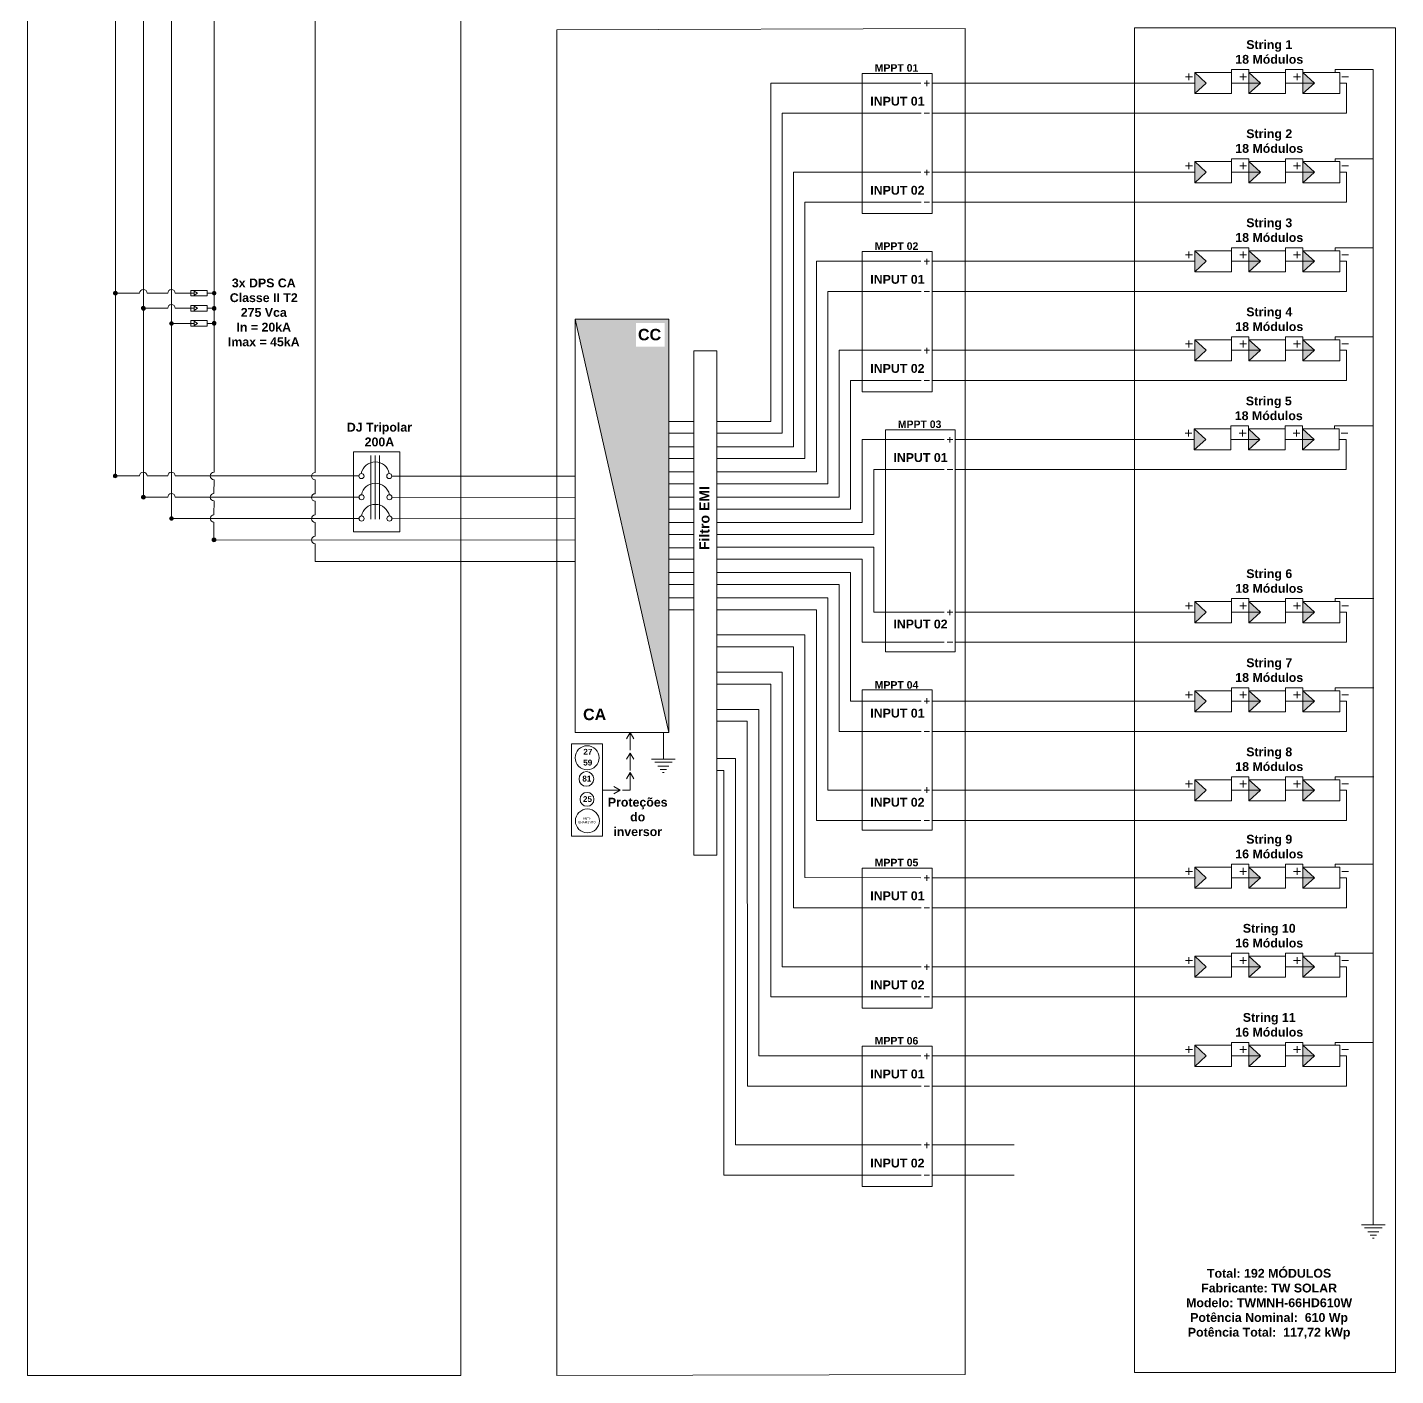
# Model space of a CAD drawing. Header units: millimetres. Extents: x 3949 to 6078, y -1974 to -943.
# Drawn here: x 5358.2 to 5431.3, y -1874.7 to -1802.7 of the extents above; entities that cross this region are included whole.
import ezdxf

# ---------------------------------------------------------------- set-up
doc = ezdxf.new("R2010")
doc.units = ezdxf.units.MM
doc.linetypes.add('ACAD_ISO03W100', pattern=[30, 12, -18])
doc.layers.add('DESENHO', color=7, linetype='Continuous', lineweight=0)
doc.layers.add('Terxto ok', color=3, linetype='Continuous')
doc.styles.add('Annotative', font='arial.ttf')
doc.styles.add('PDF Arial', font='arial.ttf')
doc.styles.get("Standard").update_dxf_attribs({"font": 'arial.ttf'})

msp = doc.modelspace()

# ---------------------------------------------------------------- hatches: boundary and pattern name
at = {"layer": 'DESENHO', "lineweight": 0}
h = msp.add_hatch(color=256, dxfattribs=at)
h.dxf.hatch_style = 1
h.paths.add_polyline_path([(5420.579, -1805.079), (5420.579, -1806.205), (5421.189, -1805.642)])
h = msp.add_hatch(color=256, dxfattribs=at)
h.dxf.hatch_style = 1
h.paths.add_polyline_path([(5424.083, -1805.642), (5423.473, -1806.205), (5423.473, -1805.079)])
h.paths.add_polyline_path([(5426.352, -1805.079), (5426.977, -1805.642), (5426.352, -1806.205)])
h = msp.add_hatch(color=256, dxfattribs=at)
h.dxf.hatch_style = 1
h.paths.add_polyline_path([(5420.579, -1809.84), (5420.579, -1810.967), (5421.189, -1810.404)])
h = msp.add_hatch(color=256, dxfattribs=at)
h.dxf.hatch_style = 1
h.paths.add_polyline_path([(5424.083, -1810.404), (5423.473, -1810.967), (5423.473, -1809.84)])
h.paths.add_polyline_path([(5426.352, -1809.84), (5426.977, -1810.404), (5426.352, -1810.967)])
h = msp.add_hatch(color=256, dxfattribs=at)
h.dxf.hatch_style = 1
h.paths.add_polyline_path([(5420.579, -1814.602), (5420.579, -1815.728), (5421.189, -1815.165)])
h = msp.add_hatch(color=256, dxfattribs=at)
h.dxf.hatch_style = 1
h.paths.add_polyline_path([(5424.083, -1815.165), (5423.473, -1815.728), (5423.473, -1814.602)])
h.paths.add_polyline_path([(5426.352, -1814.602), (5426.977, -1815.165), (5426.352, -1815.728)])
h = msp.add_hatch(color=256, dxfattribs=at)
h.dxf.hatch_style = 1
h.paths.add_polyline_path([(5363.008, -1816.875, 1), (5362.809, -1816.875, 1)])
h = msp.add_hatch(color=256, dxfattribs=at)
h.dxf.hatch_style = 1
h.paths.add_polyline_path([(5368.086, -1816.875, 1), (5368.285, -1816.875, 1)])
h = msp.add_hatch(color=256, dxfattribs=at)
h.dxf.hatch_style = 1
h.paths.add_polyline_path([(5364.507, -1817.681, 1), (5364.308, -1817.681, 1)])
h = msp.add_hatch(color=256, dxfattribs=at)
h.dxf.hatch_style = 1
h.paths.add_polyline_path([(5368.086, -1817.681, 1), (5368.285, -1817.681, 1)])
h = msp.add_hatch(color=256, dxfattribs=at)
h.dxf.hatch_style = 1
h.paths.add_polyline_path([(5366.007, -1818.488, 1), (5365.808, -1818.488, 1)])
h = msp.add_hatch(color=256, dxfattribs=at)
h.dxf.hatch_style = 1
h.paths.add_polyline_path([(5368.086, -1818.487, 1), (5368.285, -1818.487, 1)])
h = msp.add_hatch(color=256, dxfattribs=at)
h.dxf.hatch_style = 1
h.paths.add_polyline_path([(5392.472, -1818.267), (5387.481, -1818.267), (5392.472, -1840.352)])
h.paths.add_polyline_path([(5390.724, -1819.725), (5392.265, -1819.725), (5392.265, -1818.464), (5390.724, -1818.464)], flags=16)
h = msp.add_hatch(color=256, dxfattribs=at)
h.dxf.hatch_style = 1
h.paths.add_polyline_path([(5420.579, -1819.364), (5420.579, -1820.49), (5421.189, -1819.927)])
h = msp.add_hatch(color=256, dxfattribs=at)
h.dxf.hatch_style = 1
h.paths.add_polyline_path([(5424.083, -1819.927), (5423.473, -1820.49), (5423.473, -1819.364)])
h.paths.add_polyline_path([(5426.352, -1819.364), (5426.977, -1819.927), (5426.352, -1820.49)])
h = msp.add_hatch(color=256, dxfattribs=at)
h.dxf.hatch_style = 1
h.paths.add_polyline_path([(5420.554, -1824.126), (5420.554, -1825.252), (5421.164, -1824.689)])
h = msp.add_hatch(color=256, dxfattribs=at)
h.dxf.hatch_style = 1
h.paths.add_polyline_path([(5424.058, -1824.689), (5423.448, -1825.252), (5423.448, -1824.126)])
h.paths.add_polyline_path([(5426.326, -1824.126), (5426.952, -1824.689), (5426.326, -1825.252)])
h = msp.add_hatch(color=256, dxfattribs=at)
h.dxf.hatch_style = 1
h.paths.add_polyline_path([(5363.004, -1826.641, 1), (5362.805, -1826.641, 1)])
h = msp.add_hatch(color=256, dxfattribs=at)
h.dxf.hatch_style = 1
h.paths.add_polyline_path([(5364.503, -1827.777, 1), (5364.304, -1827.777, 1)])
h = msp.add_hatch(color=256, dxfattribs=at)
h.dxf.hatch_style = 1
h.paths.add_polyline_path([(5366.007, -1828.913, 1), (5365.808, -1828.913, 1)])
h = msp.add_hatch(color=3, dxfattribs=at)
h.dxf.hatch_style = 1
h.paths.add_polyline_path([(5368.28, -1830.059, 1), (5368.082, -1830.059, 1)])
h = msp.add_hatch(color=256, dxfattribs=at)
h.dxf.hatch_style = 1
h.paths.add_polyline_path([(5420.579, -1833.356), (5420.579, -1834.483), (5421.189, -1833.919)])
h = msp.add_hatch(color=256, dxfattribs=at)
h.dxf.hatch_style = 1
h.paths.add_polyline_path([(5424.083, -1833.919), (5423.473, -1834.483), (5423.473, -1833.356)])
h.paths.add_polyline_path([(5426.352, -1833.356), (5426.977, -1833.919), (5426.352, -1834.483)])
h = msp.add_hatch(color=256, dxfattribs=at)
h.dxf.hatch_style = 1
h.paths.add_polyline_path([(5420.579, -1838.118), (5420.579, -1839.244), (5421.189, -1838.681)])
h = msp.add_hatch(color=256, dxfattribs=at)
h.dxf.hatch_style = 1
h.paths.add_polyline_path([(5424.083, -1838.681), (5423.473, -1839.244), (5423.473, -1838.118)])
h.paths.add_polyline_path([(5426.351, -1838.118), (5426.977, -1838.681), (5426.351, -1839.244)])
h = msp.add_hatch(color=256, dxfattribs=at)
h.dxf.hatch_style = 1
h.paths.add_polyline_path([(5420.579, -1842.88), (5420.579, -1844.006), (5421.189, -1843.443)])
h = msp.add_hatch(color=256, dxfattribs=at)
h.dxf.hatch_style = 1
h.paths.add_polyline_path([(5424.083, -1843.443), (5423.473, -1844.006), (5423.473, -1842.88)])
h.paths.add_polyline_path([(5426.351, -1842.88), (5426.977, -1843.443), (5426.351, -1844.006)])
h = msp.add_hatch(color=256, dxfattribs=at)
h.dxf.hatch_style = 1
h.paths.add_polyline_path([(5420.579, -1847.549), (5420.579, -1848.675), (5421.189, -1848.112)])
h = msp.add_hatch(color=256, dxfattribs=at)
h.dxf.hatch_style = 1
h.paths.add_polyline_path([(5424.083, -1848.112), (5423.473, -1848.675), (5423.473, -1847.549)])
h.paths.add_polyline_path([(5426.352, -1847.549), (5426.977, -1848.112), (5426.352, -1848.675)])
h = msp.add_hatch(color=256, dxfattribs=at)
h.dxf.hatch_style = 1
h.paths.add_polyline_path([(5420.579, -1852.311), (5420.579, -1853.437), (5421.189, -1852.874)])
h = msp.add_hatch(color=256, dxfattribs=at)
h.dxf.hatch_style = 1
h.paths.add_polyline_path([(5424.083, -1852.874), (5423.473, -1853.437), (5423.473, -1852.311)])
h.paths.add_polyline_path([(5426.352, -1852.311), (5426.977, -1852.874), (5426.352, -1853.437)])
h = msp.add_hatch(color=256, dxfattribs=at)
h.dxf.hatch_style = 1
h.paths.add_polyline_path([(5420.579, -1857.072), (5420.579, -1858.199), (5421.189, -1857.635)])
h = msp.add_hatch(color=256, dxfattribs=at)
h.dxf.hatch_style = 1
h.paths.add_polyline_path([(5424.083, -1857.635), (5423.473, -1858.199), (5423.473, -1857.072)])
h.paths.add_polyline_path([(5426.352, -1857.072), (5426.977, -1857.635), (5426.352, -1858.199)])

# ---------------------------------------------------------------- linework, layer by layer
at = {"color": 5, "lineweight": 0}
for p, q in [((5373.591, -1786.551), (5373.591, -1826.454)), ((5373.589, -1827.59), (5373.588, -1826.851)), ((5373.589, -1828.726), (5373.589, -1827.987)), ((5373.589, -1829.865), (5373.589, -1829.123)), ((5373.589, -1830.263), (5373.589, -1831.21)), ((5387.481, -1831.21), (5373.589, -1831.21))]:
    msp.add_line(p, q, dxfattribs=at)
for centre in [(5373.588, -1826.653), (5373.589, -1827.788), (5373.589, -1828.925), (5373.589, -1830.064)]:
    msp.add_arc(centre, 0.199, 90, 270, dxfattribs=at)
at = {"layer": 'DESENHO', "lineweight": 0}
for p, q in [((5362.915, -1826.542), (5362.915, -1786.551)), ((5364.414, -1827.678), (5364.414, -1786.551)), ((5365.908, -1828.814), (5365.908, -1786.551)), ((5422.535, -1805.642), (5424.083, -1805.642)), ((5425.429, -1805.642), (5426.977, -1805.642)), ((5428.323, -1805.642), (5428.684, -1805.642)), ((5428.684, -1805.642), (5428.323, -1805.642)), ((5428.684, -1805.642), (5428.684, -1807.255)), ((5398.534, -1807.254), (5398.533, -1824.363)), ((5410.931, -1807.253), (5406.543, -1807.253)), ((5410.931, -1807.255), (5428.684, -1807.255)), ((5422.535, -1810.404), (5424.083, -1810.404)), ((5425.429, -1810.404), (5426.977, -1810.404)), ((5428.323, -1810.404), (5428.684, -1810.404)), ((5428.684, -1810.404), (5428.323, -1810.404)), ((5428.684, -1810.404), (5428.684, -1812.016)), ((5399.754, -1812.016), (5399.754, -1825.715)), ((5410.931, -1812.015), (5406.543, -1812.015)), ((5410.931, -1812.016), (5428.684, -1812.016)), ((5422.535, -1815.165), (5424.083, -1815.165)), ((5425.429, -1815.165), (5426.977, -1815.165)), ((5428.323, -1815.165), (5428.684, -1815.165)), ((5428.684, -1815.165), (5428.323, -1815.165)), ((5428.684, -1815.165), (5428.684, -1816.778)), ((5362.908, -1816.875), (5364.209, -1816.875)), ((5363.008, -1816.875), (5362.908, -1816.875)), ((5364.607, -1816.875), (5365.709, -1816.875)), ((5366.106, -1816.875), (5366.951, -1816.875)), ((5367.821, -1816.875), (5368.285, -1816.875)), ((5400.974, -1816.778), (5400.974, -1827.067)), ((5410.931, -1816.777), (5406.543, -1816.777)), ((5410.931, -1816.778), (5428.684, -1816.778)), ((5364.408, -1817.681), (5365.709, -1817.681)), ((5364.507, -1817.681), (5364.408, -1817.681)), ((5366.106, -1817.681), (5366.951, -1817.681)), ((5367.821, -1817.681), (5368.285, -1817.681)), ((5366.007, -1818.488), (5365.908, -1818.488)), ((5367.821, -1818.487), (5368.285, -1818.487)), ((5422.535, -1819.927), (5424.083, -1819.927)), ((5425.429, -1819.927), (5426.977, -1819.927)), ((5428.323, -1819.927), (5428.684, -1819.927)), ((5428.684, -1819.927), (5428.323, -1819.927)), ((5428.684, -1819.927), (5428.684, -1821.54)), ((5402.194, -1821.54), (5402.194, -1828.419)), ((5410.931, -1821.539), (5406.543, -1821.539)), ((5410.931, -1821.54), (5428.684, -1821.54)), ((5393.813, -1824.363), (5392.472, -1824.363)), ((5398.533, -1824.363), (5395.041, -1824.363)), ((5422.509, -1824.689), (5424.058, -1824.689)), ((5425.403, -1824.689), (5426.952, -1824.689)), ((5428.297, -1824.689), (5428.658, -1824.689)), ((5428.658, -1824.689), (5428.297, -1824.689)), ((5428.658, -1824.689), (5428.658, -1826.302)), ((5376.569, -1828.954), (5376.569, -1825.547)), ((5376.798, -1828.954), (5376.798, -1825.547)), ((5377.026, -1828.954), (5377.026, -1825.547)), ((5393.813, -1825.715), (5392.472, -1825.715)), ((5399.753, -1825.715), (5395.041, -1825.715)), ((5363.004, -1826.641), (5362.904, -1826.641)), ((5364.603, -1826.641), (5365.709, -1826.641)), ((5366.106, -1826.641), (5375.923, -1826.642)), ((5377.683, -1826.648), (5387.481, -1826.658)), ((5403.427, -1826.301), (5403.427, -1829.771)), ((5410.931, -1826.3), (5407.775, -1826.3)), ((5410.905, -1826.302), (5428.658, -1826.302)), ((5393.813, -1827.067), (5392.472, -1827.067)), ((5400.974, -1827.067), (5395.041, -1827.067)), ((5364.503, -1827.777), (5364.404, -1827.777)), ((5364.408, -1827.777), (5365.709, -1827.777)), ((5366.106, -1827.777), (5375.929, -1827.781)), ((5377.689, -1827.784), (5387.481, -1827.793)), ((5366.007, -1828.913), (5365.908, -1828.913)), ((5365.908, -1828.913), (5375.929, -1828.918)), ((5377.689, -1828.92), (5387.481, -1828.93)), ((5393.813, -1828.418), (5392.472, -1828.418)), ((5402.194, -1828.419), (5395.041, -1828.419)), ((5393.813, -1829.77), (5392.472, -1829.77)), ((5403.427, -1829.771), (5395.041, -1829.77)), ((5393.813, -1831.086), (5392.472, -1831.086)), ((5402.817, -1831.086), (5395.041, -1831.086)), ((5402.817, -1835.532), (5402.817, -1831.086)), ((5393.813, -1832.438), (5392.472, -1832.438)), ((5401.584, -1832.438), (5395.041, -1832.438)), ((5401.584, -1840.293), (5401.584, -1832.438)), ((5393.813, -1833.789), (5392.472, -1833.789)), ((5400.364, -1833.789), (5395.041, -1833.789)), ((5400.364, -1845.055), (5400.364, -1833.789)), ((5422.535, -1833.919), (5424.083, -1833.919)), ((5425.429, -1833.919), (5426.977, -1833.919)), ((5428.323, -1833.919), (5428.684, -1833.919)), ((5428.684, -1833.919), (5428.323, -1833.919)), ((5428.684, -1833.919), (5428.684, -1835.532)), ((5399.143, -1835.778), (5395.041, -1835.778)), ((5399.144, -1849.725), (5399.143, -1835.778)), ((5410.931, -1835.531), (5407.775, -1835.531)), ((5410.931, -1835.532), (5428.684, -1835.532)), ((5397.923, -1837.766), (5395.041, -1837.766)), ((5397.924, -1854.486), (5397.923, -1837.766)), ((5422.534, -1838.681), (5424.083, -1838.681)), ((5425.428, -1838.681), (5426.977, -1838.681)), ((5428.322, -1838.681), (5428.683, -1838.681)), ((5428.683, -1838.681), (5428.322, -1838.681)), ((5428.683, -1838.681), (5428.683, -1840.294)), ((5396.674, -1839.755), (5395.041, -1839.755)), ((5396.675, -1859.248), (5396.674, -1839.755)), ((5390.42, -1840.352), (5390.226, -1840.688)), ((5390.42, -1841.291), (5390.42, -1840.352)), ((5390.42, -1840.352), (5390.614, -1840.688)), ((5392.19, -1841.776), (5392.19, -1840.352)), ((5408.305, -1840.293), (5406.543, -1840.293)), ((5408.305, -1840.294), (5428.683, -1840.294)), ((5390.42, -1841.451), (5390.226, -1841.787)), ((5390.42, -1842.391), (5390.42, -1841.451)), ((5390.42, -1841.451), (5390.614, -1841.787)), ((5390.42, -1842.493), (5390.226, -1842.829)), ((5390.42, -1843.432), (5390.42, -1842.493)), ((5390.42, -1842.493), (5390.614, -1842.829)), ((5392.148, -1842.498), (5392.233, -1842.498)), ((5395.424, -1842.38), (5395.041, -1842.38)), ((5395.425, -1864.01), (5395.424, -1842.38)), ((5388.944, -1843.432), (5388.944, -1843.432)), ((5388.944, -1843.432), (5389.884, -1843.432)), ((5389.884, -1843.432), (5389.548, -1843.238)), ((5389.884, -1843.432), (5389.548, -1843.626)), ((5390.42, -1843.432), (5390.01, -1843.432)), ((5422.534, -1843.443), (5424.083, -1843.443)), ((5425.428, -1843.443), (5426.977, -1843.443)), ((5428.322, -1843.443), (5428.683, -1843.443)), ((5428.683, -1843.443), (5428.322, -1843.443)), ((5428.683, -1843.443), (5428.683, -1845.056)), ((5408.305, -1845.055), (5406.543, -1845.055)), ((5408.305, -1845.056), (5428.683, -1845.056)), ((5422.535, -1848.112), (5424.083, -1848.112)), ((5425.429, -1848.112), (5426.977, -1848.112)), ((5428.323, -1848.112), (5428.684, -1848.112)), ((5428.684, -1848.112), (5428.323, -1848.112)), ((5428.684, -1848.112), (5428.684, -1849.725)), ((5410.931, -1849.724), (5406.543, -1849.724)), ((5410.931, -1849.725), (5428.684, -1849.725)), ((5422.535, -1852.874), (5424.083, -1852.874)), ((5425.429, -1852.874), (5426.977, -1852.874)), ((5428.323, -1852.874), (5428.684, -1852.874)), ((5428.684, -1852.874), (5428.323, -1852.874)), ((5428.684, -1852.874), (5428.684, -1854.487)), ((5410.931, -1854.485), (5406.543, -1854.485)), ((5410.931, -1854.487), (5428.684, -1854.487)), ((5422.535, -1857.635), (5424.083, -1857.635)), ((5425.429, -1857.635), (5426.977, -1857.635)), ((5428.323, -1857.635), (5428.684, -1857.635)), ((5428.684, -1857.635), (5428.323, -1857.635)), ((5428.684, -1857.635), (5428.684, -1859.248)), ((5410.931, -1859.247), (5406.543, -1859.247)), ((5410.931, -1859.248), (5428.684, -1859.248)), ((5410.931, -1864.009), (5406.543, -1864.009))]:
    msp.add_line(p, q, dxfattribs=at)
at = {"layer": 'DESENHO', "color": 3, "lineweight": 0}
for p, q in [((5368.182, -1826.441), (5368.193, -1786.551)), ((5428.076, -1804.922), (5428.076, -1804.922)), ((5428.076, -1804.922), (5430.118, -1804.922)), ((5430.118, -1804.922), (5430.118, -1866.664)), ((5428.076, -1809.684), (5428.076, -1809.684)), ((5428.076, -1809.684), (5430.118, -1809.684)), ((5428.076, -1814.446), (5428.076, -1814.446)), ((5428.076, -1814.446), (5430.118, -1814.446)), ((5428.076, -1819.207), (5428.076, -1819.207)), ((5428.076, -1819.207), (5430.118, -1819.207)), ((5428.051, -1823.969), (5428.051, -1823.969)), ((5428.051, -1823.969), (5430.118, -1823.969)), ((5368.182, -1826.841), (5368.181, -1827.578)), ((5368.182, -1827.978), (5368.181, -1828.715)), ((5368.181, -1829.114), (5368.18, -1829.96)), ((5387.481, -1830.066), (5368.181, -1830.059)), ((5428.076, -1833.2), (5428.076, -1833.2)), ((5428.076, -1833.2), (5430.144, -1833.2)), ((5428.076, -1837.962), (5428.076, -1837.962)), ((5428.076, -1837.962), (5430.143, -1837.962)), ((5428.076, -1842.723), (5428.076, -1842.723)), ((5428.076, -1842.723), (5430.143, -1842.723)), ((5428.076, -1847.392), (5428.076, -1847.392)), ((5428.076, -1847.392), (5430.118, -1847.392)), ((5428.076, -1852.154), (5428.076, -1852.154)), ((5428.076, -1852.154), (5430.118, -1852.154)), ((5428.076, -1856.916), (5428.076, -1856.916)), ((5428.076, -1856.916), (5430.118, -1856.916)), ((5430.076, -1867.386), (5430.16, -1867.386))]:
    msp.add_line(p, q, dxfattribs=at)
at = {"layer": 'DESENHO', "color": 1, "lineweight": 0}
for p, q in [((5397.924, -1805.641), (5397.923, -1823.727)), ((5410.931, -1805.642), (5406.543, -1805.641)), ((5410.931, -1805.642), (5420.579, -1805.642)), ((5399.144, -1810.403), (5399.143, -1825.078)), ((5410.931, -1810.403), (5406.543, -1810.403)), ((5410.931, -1810.404), (5420.579, -1810.404)), ((5400.364, -1815.165), (5400.364, -1826.43)), ((5410.931, -1815.165), (5406.543, -1815.165)), ((5410.931, -1815.165), (5420.579, -1815.165)), ((5401.584, -1819.926), (5401.584, -1827.782)), ((5410.931, -1819.927), (5406.543, -1819.927)), ((5410.931, -1819.927), (5420.579, -1819.927)), ((5393.813, -1823.727), (5392.472, -1823.727)), ((5397.923, -1823.727), (5395.041, -1823.727)), ((5393.813, -1825.078), (5392.472, -1825.078)), ((5399.143, -1825.078), (5395.041, -1825.078)), ((5402.817, -1824.688), (5402.817, -1829.134)), ((5410.931, -1824.688), (5407.775, -1824.688)), ((5410.905, -1824.689), (5420.554, -1824.689)), ((5393.813, -1826.43), (5392.472, -1826.43)), ((5400.364, -1826.43), (5395.041, -1826.43)), ((5393.813, -1827.782), (5392.472, -1827.782)), ((5401.584, -1827.782), (5395.041, -1827.782)), ((5393.813, -1829.134), (5392.472, -1829.134)), ((5402.817, -1829.134), (5395.041, -1829.134)), ((5393.813, -1830.485), (5392.472, -1830.485)), ((5403.427, -1830.449), (5395.041, -1830.449)), ((5403.427, -1833.918), (5403.427, -1830.449)), ((5393.813, -1831.801), (5392.472, -1831.801)), ((5402.194, -1831.801), (5395.041, -1831.801)), ((5402.194, -1838.68), (5402.194, -1831.801)), ((5393.813, -1833.153), (5392.472, -1833.153)), ((5400.974, -1833.153), (5395.041, -1833.153)), ((5400.974, -1843.442), (5400.974, -1833.153)), ((5410.931, -1833.919), (5407.775, -1833.919)), ((5410.931, -1833.919), (5420.579, -1833.919)), ((5399.753, -1835.141), (5395.041, -1835.141)), ((5399.754, -1848.111), (5399.753, -1835.141)), ((5398.533, -1837.13), (5395.041, -1837.13)), ((5398.534, -1852.873), (5398.533, -1837.13)), ((5397.284, -1839.118), (5395.041, -1839.118)), ((5397.285, -1857.635), (5397.284, -1839.118)), ((5408.305, -1838.681), (5406.543, -1838.681)), ((5408.305, -1838.681), (5420.579, -1838.681)), ((5396.034, -1841.743), (5395.041, -1841.743)), ((5396.036, -1862.396), (5396.034, -1841.743)), ((5408.305, -1843.443), (5406.543, -1843.443)), ((5408.305, -1843.443), (5420.579, -1843.443)), ((5410.931, -1848.112), (5406.543, -1848.112)), ((5410.931, -1848.112), (5420.579, -1848.112)), ((5410.931, -1852.873), (5406.543, -1852.873)), ((5410.931, -1852.874), (5420.579, -1852.874)), ((5410.931, -1857.635), (5406.543, -1857.635)), ((5410.931, -1857.635), (5420.579, -1857.635)), ((5410.931, -1862.397), (5406.543, -1862.397))]:
    msp.add_line(p, q, dxfattribs=at)
at = {"layer": 'DESENHO', "color": 18, "lineweight": 0, "true_color": 0x000000}
for p, q in [((5366.951, -1816.875), (5367.115, -1816.875)), ((5367.303, -1816.875), (5367.115, -1816.763)), ((5367.115, -1816.986), (5367.115, -1816.763)), ((5367.115, -1816.986), (5367.303, -1816.875)), ((5366.951, -1817.681), (5367.115, -1817.681)), ((5367.303, -1817.681), (5367.115, -1817.57)), ((5367.115, -1817.792), (5367.115, -1817.57)), ((5367.115, -1817.792), (5367.303, -1817.681)), ((5366.951, -1818.487), (5367.115, -1818.487)), ((5367.303, -1818.487), (5367.115, -1818.376)), ((5367.115, -1818.599), (5367.115, -1818.376)), ((5367.115, -1818.599), (5367.303, -1818.487))]:
    msp.add_line(p, q, dxfattribs=at)
at = {"layer": 'DESENHO'}
msp.add_line((5366.951, -1818.487), (5365.908, -1818.488), dxfattribs=at)
at = {"layer": 'DESENHO', "linetype": 'ACAD_ISO03W100', "lineweight": 0}
msp.add_line((5362.841, -1826.641), (5364.205, -1826.641), dxfattribs=at)
at = {"layer": 'DESENHO'}
for points in [[(5358.211, -1780.566), (5381.36, -1780.566), (5381.36, -1874.727), (5358.211, -1874.727)], [(5375.638, -1825.354), (5378.104, -1825.354), (5378.104, -1829.624), (5375.638, -1829.624)]]:
    msp.add_lwpolyline(points, close=True, dxfattribs=at)
at = {"layer": 'DESENHO', "lineweight": 0}
for points in [[(5386.499, -1802.798), (5408.305, -1802.728), (5408.305, -1874.657), (5386.499, -1874.727)], [(5431.31, -1802.699), (5417.362, -1802.699), (5417.362, -1874.566), (5431.31, -1874.566)], [(5406.543, -1805.129), (5402.817, -1805.129), (5402.817, -1812.62), (5406.543, -1812.62)], [(5422.535, -1806.205), (5420.579, -1806.205), (5420.579, -1805.079), (5422.535, -1805.079)], [(5425.429, -1806.205), (5423.473, -1806.205), (5423.473, -1805.079), (5425.429, -1805.079)], [(5428.323, -1806.205), (5426.352, -1806.205), (5426.352, -1805.079), (5428.323, -1805.079)], [(5422.535, -1810.967), (5420.579, -1810.967), (5420.579, -1809.84), (5422.535, -1809.84)], [(5425.429, -1810.967), (5423.473, -1810.967), (5423.473, -1809.84), (5425.429, -1809.84)], [(5428.323, -1810.967), (5426.352, -1810.967), (5426.352, -1809.84), (5428.323, -1809.84)], [(5406.543, -1814.653), (5402.817, -1814.653), (5402.817, -1822.143), (5406.543, -1822.143)], [(5422.535, -1815.728), (5420.579, -1815.728), (5420.579, -1814.602), (5422.535, -1814.602)], [(5425.429, -1815.728), (5423.473, -1815.728), (5423.473, -1814.602), (5425.429, -1814.602)], [(5428.323, -1815.728), (5426.352, -1815.728), (5426.352, -1814.602), (5428.323, -1814.602)], [(5366.951, -1816.726), (5367.821, -1816.726), (5367.821, -1817.023), (5366.951, -1817.023)], [(5366.951, -1817.532), (5367.821, -1817.532), (5367.821, -1817.83), (5366.951, -1817.83)], [(5366.951, -1818.339), (5367.821, -1818.339), (5367.821, -1818.636), (5366.951, -1818.636)], [(5392.472, -1818.267), (5387.481, -1818.267), (5387.481, -1840.352), (5392.472, -1840.352)], [(5422.535, -1820.49), (5420.579, -1820.49), (5420.579, -1819.364), (5422.535, -1819.364)], [(5425.429, -1820.49), (5423.473, -1820.49), (5423.473, -1819.364), (5425.429, -1819.364)], [(5428.323, -1820.49), (5426.352, -1820.49), (5426.352, -1819.364), (5428.323, -1819.364)], [(5393.813, -1819.962), (5395.041, -1819.962), (5395.041, -1846.907), (5393.813, -1846.907)], [(5407.775, -1824.176), (5404.05, -1824.176), (5404.05, -1836.043), (5407.775, -1836.043)], [(5422.509, -1825.252), (5420.554, -1825.252), (5420.554, -1824.126), (5422.509, -1824.126)], [(5425.403, -1825.252), (5423.448, -1825.252), (5423.448, -1824.126), (5425.403, -1824.126)], [(5428.297, -1825.252), (5426.326, -1825.252), (5426.326, -1824.126), (5428.297, -1824.126)], [(5422.535, -1834.483), (5420.579, -1834.483), (5420.579, -1833.356), (5422.535, -1833.356)], [(5425.429, -1834.483), (5423.473, -1834.483), (5423.473, -1833.356), (5425.429, -1833.356)], [(5428.323, -1834.483), (5426.352, -1834.483), (5426.352, -1833.356), (5428.323, -1833.356)], [(5406.543, -1845.567), (5402.817, -1845.567), (5402.817, -1838.076), (5406.543, -1838.076)], [(5422.534, -1839.244), (5420.579, -1839.244), (5420.579, -1838.118), (5422.534, -1838.118)], [(5425.428, -1839.244), (5423.473, -1839.244), (5423.473, -1838.118), (5425.428, -1838.118)], [(5428.322, -1839.244), (5426.351, -1839.244), (5426.351, -1838.118), (5428.322, -1838.118)], [(5388.944, -1840.965), (5387.276, -1840.965), (5387.276, -1845.894), (5388.944, -1845.894)], [(5422.534, -1844.006), (5420.579, -1844.006), (5420.579, -1842.88), (5422.534, -1842.88)], [(5425.428, -1844.006), (5423.473, -1844.006), (5423.473, -1842.88), (5425.428, -1842.88)], [(5428.322, -1844.006), (5426.351, -1844.006), (5426.351, -1842.88), (5428.322, -1842.88)], [(5406.543, -1847.6), (5402.817, -1847.6), (5402.817, -1855.09), (5406.543, -1855.09)], [(5422.535, -1848.675), (5420.579, -1848.675), (5420.579, -1847.549), (5422.535, -1847.549)], [(5425.429, -1848.675), (5423.473, -1848.675), (5423.473, -1847.549), (5425.429, -1847.549)], [(5428.323, -1848.675), (5426.352, -1848.675), (5426.352, -1847.549), (5428.323, -1847.549)], [(5422.535, -1853.437), (5420.579, -1853.437), (5420.579, -1852.311), (5422.535, -1852.311)], [(5425.429, -1853.437), (5423.473, -1853.437), (5423.473, -1852.311), (5425.429, -1852.311)], [(5428.323, -1853.437), (5426.352, -1853.437), (5426.352, -1852.311), (5428.323, -1852.311)], [(5406.543, -1857.123), (5402.817, -1857.123), (5402.817, -1864.614), (5406.543, -1864.614)], [(5422.535, -1858.199), (5420.579, -1858.199), (5420.579, -1857.072), (5422.535, -1857.072)], [(5425.429, -1858.199), (5423.473, -1858.199), (5423.473, -1857.072), (5425.429, -1857.072)], [(5428.323, -1858.199), (5426.352, -1858.199), (5426.352, -1857.072), (5428.323, -1857.072)]]:
    msp.add_lwpolyline(points, close=True, dxfattribs=at)
at = {"layer": 'DESENHO', "color": 1, "lineweight": 0}
for points in [[(5406.267, -1805.811), (5406.267, -1805.514)], [(5405.949, -1805.641), (5397.924, -1805.641)], [(5406.415, -1805.641), (5406.118, -1805.641)], [(5405.949, -1810.403), (5399.144, -1810.403)], [(5406.415, -1810.403), (5406.118, -1810.403)], [(5406.267, -1810.573), (5406.267, -1810.276)], [(5406.267, -1815.335), (5406.267, -1815.038)], [(5405.949, -1815.165), (5400.364, -1815.165)], [(5406.415, -1815.165), (5406.118, -1815.165)], [(5405.954, -1819.927), (5401.584, -1819.926)], [(5406.415, -1819.927), (5406.118, -1819.927)], [(5406.267, -1820.096), (5406.267, -1819.799)], [(5407.186, -1824.688), (5402.817, -1824.688)], [(5407.648, -1824.688), (5407.351, -1824.688)], [(5407.499, -1824.858), (5407.499, -1824.561)], [(5407.186, -1833.919), (5403.427, -1833.919)], [(5407.648, -1833.919), (5407.351, -1833.919)], [(5407.499, -1834.089), (5407.499, -1833.792)], [(5405.954, -1838.68), (5402.194, -1838.68)], [(5406.415, -1838.68), (5406.118, -1838.68)], [(5406.267, -1838.51), (5406.267, -1838.807)], [(5405.954, -1843.442), (5400.974, -1843.442)], [(5406.415, -1843.442), (5406.118, -1843.442)], [(5406.267, -1843.272), (5406.267, -1843.569)], [(5405.949, -1848.112), (5399.754, -1848.111)], [(5406.415, -1848.112), (5406.118, -1848.112)], [(5406.267, -1848.281), (5406.267, -1847.984)], [(5405.954, -1852.873), (5398.534, -1852.873)], [(5406.415, -1852.873), (5406.118, -1852.873)], [(5406.267, -1853.043), (5406.267, -1852.746)], [(5405.949, -1857.635), (5397.285, -1857.635)], [(5406.415, -1857.635), (5406.118, -1857.635)], [(5406.267, -1857.805), (5406.267, -1857.508)], [(5405.954, -1862.397), (5396.036, -1862.396)], [(5406.415, -1862.397), (5406.118, -1862.397)], [(5406.267, -1862.567), (5406.267, -1862.269)]]:
    msp.add_lwpolyline(points, dxfattribs=at)
at = {"layer": 'DESENHO', "lineweight": 0}
for points in [[(5420.089, -1805.304), (5420.449, -1805.304)], [(5420.269, -1805.124), (5420.269, -1805.484)], [(5420.579, -1806.205), (5421.189, -1805.642), (5420.579, -1805.079)], [(5422.983, -1805.304), (5423.343, -1805.304)], [(5423.163, -1805.124), (5423.163, -1805.484)], [(5423.473, -1806.205), (5424.083, -1805.642), (5423.473, -1805.079)], [(5425.861, -1805.304), (5426.222, -1805.304)], [(5426.041, -1805.124), (5426.041, -1805.484)], [(5426.352, -1806.205), (5426.977, -1805.642), (5426.352, -1805.079)], [(5428.428, -1805.304), (5428.788, -1805.304)], [(5422.535, -1805.642), (5423.473, -1805.642)], [(5425.429, -1805.642), (5426.352, -1805.642)], [(5405.954, -1807.254), (5398.534, -1807.254)], [(5406.415, -1807.254), (5406.118, -1807.254)], [(5420.269, -1809.885), (5420.269, -1810.246)], [(5420.579, -1810.967), (5421.189, -1810.404), (5420.579, -1809.84)], [(5423.163, -1809.885), (5423.163, -1810.246)], [(5423.473, -1810.967), (5424.083, -1810.404), (5423.473, -1809.84)], [(5426.041, -1809.885), (5426.041, -1810.246)], [(5426.352, -1810.967), (5426.977, -1810.404), (5426.352, -1809.84)], [(5420.089, -1810.066), (5420.449, -1810.066)], [(5422.535, -1810.404), (5423.473, -1810.404)], [(5422.983, -1810.066), (5423.343, -1810.066)], [(5425.429, -1810.404), (5426.352, -1810.404)], [(5425.861, -1810.066), (5426.222, -1810.066)], [(5428.428, -1810.066), (5428.788, -1810.066)], [(5405.954, -1812.016), (5399.754, -1812.016)], [(5406.415, -1812.016), (5406.118, -1812.016)], [(5420.089, -1814.827), (5420.449, -1814.827)], [(5420.269, -1814.647), (5420.269, -1815.008)], [(5420.579, -1815.728), (5421.189, -1815.165), (5420.579, -1814.602)], [(5422.983, -1814.827), (5423.343, -1814.827)], [(5423.163, -1814.647), (5423.163, -1815.008)], [(5423.473, -1815.728), (5424.083, -1815.165), (5423.473, -1814.602)], [(5425.861, -1814.827), (5426.222, -1814.827)], [(5426.041, -1814.647), (5426.041, -1815.008)], [(5426.352, -1815.728), (5426.977, -1815.165), (5426.352, -1814.602)], [(5428.428, -1814.827), (5428.788, -1814.827)], [(5422.535, -1815.165), (5423.473, -1815.165)], [(5425.429, -1815.165), (5426.352, -1815.165)], [(5405.954, -1816.778), (5400.974, -1816.778)], [(5406.415, -1816.778), (5406.118, -1816.778)], [(5392.472, -1840.352), (5387.481, -1818.267), (5387.481, -1834.559)], [(5420.269, -1819.409), (5420.269, -1819.769)], [(5420.579, -1820.49), (5421.189, -1819.927), (5420.579, -1819.364)], [(5423.163, -1819.409), (5423.163, -1819.769)], [(5423.473, -1820.49), (5424.083, -1819.927), (5423.473, -1819.364)], [(5426.041, -1819.409), (5426.041, -1819.769)], [(5426.352, -1820.49), (5426.977, -1819.927), (5426.352, -1819.364)], [(5420.089, -1819.589), (5420.449, -1819.589)], [(5422.535, -1819.927), (5423.473, -1819.927)], [(5422.983, -1819.589), (5423.343, -1819.589)], [(5425.429, -1819.927), (5426.352, -1819.927)], [(5425.861, -1819.589), (5426.222, -1819.589)], [(5428.428, -1819.589), (5428.788, -1819.589)], [(5405.954, -1821.54), (5402.194, -1821.54)], [(5406.415, -1821.54), (5406.118, -1821.54)], [(5420.063, -1824.351), (5420.423, -1824.351)], [(5420.243, -1824.171), (5420.243, -1824.531)], [(5420.554, -1825.252), (5421.164, -1824.689), (5420.554, -1824.126)], [(5422.957, -1824.351), (5423.317, -1824.351)], [(5423.137, -1824.171), (5423.137, -1824.531)], [(5423.448, -1825.252), (5424.058, -1824.689), (5423.448, -1824.126)], [(5425.835, -1824.351), (5426.196, -1824.351)], [(5426.016, -1824.171), (5426.016, -1824.531)], [(5426.326, -1825.252), (5426.952, -1824.689), (5426.326, -1824.126)], [(5428.402, -1824.351), (5428.763, -1824.351)], [(5422.509, -1824.689), (5423.448, -1824.689)], [(5425.403, -1824.689), (5426.326, -1824.689)], [(5407.186, -1826.301), (5403.427, -1826.301)], [(5407.648, -1826.301), (5407.351, -1826.301)], [(5420.089, -1833.581), (5420.449, -1833.581)], [(5420.269, -1833.401), (5420.269, -1833.762)], [(5420.579, -1834.483), (5421.189, -1833.919), (5420.579, -1833.356)], [(5422.535, -1833.919), (5423.473, -1833.919)], [(5422.983, -1833.581), (5423.343, -1833.581)], [(5423.163, -1833.401), (5423.163, -1833.762)], [(5423.473, -1834.483), (5424.083, -1833.919), (5423.473, -1833.356)], [(5425.429, -1833.919), (5426.352, -1833.919)], [(5425.861, -1833.581), (5426.222, -1833.581)], [(5426.041, -1833.401), (5426.041, -1833.762)], [(5426.352, -1834.483), (5426.977, -1833.919), (5426.352, -1833.356)], [(5428.428, -1833.581), (5428.788, -1833.581)], [(5407.186, -1835.532), (5402.817, -1835.532)], [(5407.648, -1835.532), (5407.351, -1835.532)], [(5420.088, -1838.343), (5420.449, -1838.343)], [(5420.269, -1838.163), (5420.269, -1838.523)], [(5420.579, -1839.244), (5421.189, -1838.681), (5420.579, -1838.118)], [(5422.982, -1838.343), (5423.343, -1838.343)], [(5423.163, -1838.163), (5423.163, -1838.523)], [(5423.473, -1839.244), (5424.083, -1838.681), (5423.473, -1838.118)], [(5425.861, -1838.343), (5426.221, -1838.343)], [(5426.041, -1838.163), (5426.041, -1838.523)], [(5426.351, -1839.244), (5426.977, -1838.681), (5426.351, -1838.118)], [(5428.428, -1838.343), (5428.788, -1838.343)], [(5422.534, -1838.681), (5423.473, -1838.681)], [(5425.428, -1838.681), (5426.351, -1838.681)], [(5405.954, -1840.293), (5401.584, -1840.293)], [(5406.415, -1840.293), (5406.118, -1840.293)], [(5392.827, -1841.776), (5391.554, -1841.776)], [(5391.724, -1841.946), (5392.19, -1841.946), (5392.657, -1841.946)], [(5391.893, -1842.158), (5392.19, -1842.158), (5392.488, -1842.158)], [(5392.021, -1842.328), (5392.19, -1842.328), (5392.36, -1842.328)], [(5420.088, -1843.105), (5420.449, -1843.105)], [(5420.269, -1842.925), (5420.269, -1843.285)], [(5420.579, -1844.006), (5421.189, -1843.443), (5420.579, -1842.88)], [(5422.534, -1843.443), (5423.473, -1843.443)], [(5422.982, -1843.105), (5423.343, -1843.105)], [(5423.163, -1842.925), (5423.163, -1843.285)], [(5423.473, -1844.006), (5424.083, -1843.443), (5423.473, -1842.88)], [(5425.428, -1843.443), (5426.351, -1843.443)], [(5425.861, -1843.105), (5426.221, -1843.105)], [(5426.041, -1842.925), (5426.041, -1843.285)], [(5426.351, -1844.006), (5426.977, -1843.443), (5426.351, -1842.88)], [(5428.428, -1843.105), (5428.788, -1843.105)], [(5405.949, -1845.055), (5400.364, -1845.055)], [(5406.411, -1845.055), (5406.114, -1845.055)], [(5420.089, -1847.774), (5420.449, -1847.774)], [(5420.269, -1847.594), (5420.269, -1847.954)], [(5420.579, -1848.675), (5421.189, -1848.112), (5420.579, -1847.549)], [(5422.983, -1847.774), (5423.343, -1847.774)], [(5423.163, -1847.594), (5423.163, -1847.954)], [(5423.473, -1848.675), (5424.083, -1848.112), (5423.473, -1847.549)], [(5425.861, -1847.774), (5426.222, -1847.774)], [(5426.041, -1847.594), (5426.041, -1847.954)], [(5426.352, -1848.675), (5426.977, -1848.112), (5426.352, -1847.549)], [(5428.428, -1847.774), (5428.788, -1847.774)], [(5422.535, -1848.112), (5423.473, -1848.112)], [(5425.429, -1848.112), (5426.352, -1848.112)], [(5405.954, -1849.725), (5399.144, -1849.725)], [(5406.415, -1849.725), (5406.118, -1849.725)], [(5420.579, -1853.437), (5421.189, -1852.874), (5420.579, -1852.311)], [(5423.473, -1853.437), (5424.083, -1852.874), (5423.473, -1852.311)], [(5426.352, -1853.437), (5426.977, -1852.874), (5426.352, -1852.311)], [(5420.089, -1852.536), (5420.449, -1852.536)], [(5420.269, -1852.356), (5420.269, -1852.716)], [(5422.535, -1852.874), (5423.473, -1852.874)], [(5422.983, -1852.536), (5423.343, -1852.536)], [(5423.163, -1852.356), (5423.163, -1852.716)], [(5425.429, -1852.874), (5426.352, -1852.874)], [(5425.861, -1852.536), (5426.222, -1852.536)], [(5426.041, -1852.356), (5426.041, -1852.716)], [(5428.428, -1852.536), (5428.788, -1852.536)], [(5405.954, -1854.486), (5397.924, -1854.486)], [(5406.415, -1854.486), (5406.118, -1854.486)], [(5420.089, -1857.298), (5420.449, -1857.298)], [(5420.269, -1857.117), (5420.269, -1857.478)], [(5420.579, -1858.199), (5421.189, -1857.635), (5420.579, -1857.072)], [(5422.983, -1857.298), (5423.343, -1857.298)], [(5423.163, -1857.117), (5423.163, -1857.478)], [(5423.473, -1858.199), (5424.083, -1857.635), (5423.473, -1857.072)], [(5425.861, -1857.298), (5426.222, -1857.298)], [(5426.041, -1857.117), (5426.041, -1857.478)], [(5426.352, -1858.199), (5426.977, -1857.635), (5426.352, -1857.072)], [(5428.428, -1857.298), (5428.788, -1857.298)], [(5422.535, -1857.635), (5423.473, -1857.635)], [(5425.429, -1857.635), (5426.352, -1857.635)], [(5405.954, -1859.248), (5396.675, -1859.248)], [(5406.415, -1859.248), (5406.118, -1859.248)], [(5405.954, -1864.01), (5395.425, -1864.01)], [(5406.415, -1864.01), (5406.118, -1864.01)]]:
    msp.add_lwpolyline(points, dxfattribs=at)
at = {"layer": 'DESENHO', "color": 3, "lineweight": 0}
for points in [[(5423.473, -1805.079), (5423.473, -1804.922), (5422.535, -1804.922), (5422.535, -1805.079)], [(5426.352, -1805.079), (5426.352, -1804.922), (5425.429, -1804.922), (5425.429, -1805.079)], [(5428.076, -1804.922), (5428.076, -1804.922), (5428.076, -1804.922), (5428.076, -1805.079)], [(5423.473, -1809.84), (5423.473, -1809.684), (5422.535, -1809.684), (5422.535, -1809.84)], [(5426.352, -1809.84), (5426.352, -1809.684), (5425.429, -1809.684), (5425.429, -1809.84)], [(5428.076, -1809.684), (5428.076, -1809.684), (5428.076, -1809.684), (5428.076, -1809.84)], [(5423.473, -1814.602), (5423.473, -1814.446), (5422.535, -1814.446), (5422.535, -1814.602)], [(5426.352, -1814.602), (5426.352, -1814.446), (5425.429, -1814.446), (5425.429, -1814.602)], [(5428.076, -1814.446), (5428.076, -1814.446), (5428.076, -1814.446), (5428.076, -1814.602)], [(5423.473, -1819.364), (5423.473, -1819.207), (5422.535, -1819.207), (5422.535, -1819.364)], [(5426.352, -1819.364), (5426.352, -1819.207), (5425.429, -1819.207), (5425.429, -1819.364)], [(5428.076, -1819.207), (5428.076, -1819.207), (5428.076, -1819.207), (5428.076, -1819.364)], [(5423.448, -1824.126), (5423.448, -1823.969), (5422.509, -1823.969), (5422.509, -1824.126)], [(5426.326, -1824.126), (5426.326, -1823.969), (5425.403, -1823.969), (5425.403, -1824.126)], [(5428.051, -1823.969), (5428.051, -1823.969), (5428.051, -1823.969), (5428.051, -1824.126)], [(5423.473, -1833.356), (5423.473, -1833.2), (5422.535, -1833.2), (5422.535, -1833.356)], [(5426.352, -1833.356), (5426.352, -1833.2), (5425.429, -1833.2), (5425.429, -1833.356)], [(5428.076, -1833.2), (5428.076, -1833.2), (5428.076, -1833.2), (5428.076, -1833.356)], [(5423.473, -1838.118), (5423.473, -1837.962), (5422.534, -1837.962), (5422.534, -1838.118)], [(5426.351, -1838.118), (5426.351, -1837.962), (5425.428, -1837.962), (5425.428, -1838.118)], [(5428.076, -1837.962), (5428.076, -1837.962), (5428.076, -1837.962), (5428.076, -1838.118)], [(5423.473, -1842.88), (5423.473, -1842.723), (5422.534, -1842.723), (5422.534, -1842.88)], [(5426.351, -1842.88), (5426.351, -1842.723), (5425.428, -1842.723), (5425.428, -1842.88)], [(5428.076, -1842.723), (5428.076, -1842.723), (5428.076, -1842.723), (5428.076, -1842.88)], [(5423.473, -1847.549), (5423.473, -1847.392), (5422.535, -1847.392), (5422.535, -1847.549)], [(5426.352, -1847.549), (5426.352, -1847.392), (5425.429, -1847.392), (5425.429, -1847.549)], [(5428.076, -1847.392), (5428.076, -1847.392), (5428.076, -1847.392), (5428.076, -1847.549)], [(5423.473, -1852.311), (5423.473, -1852.154), (5422.535, -1852.154), (5422.535, -1852.311)], [(5426.352, -1852.311), (5426.352, -1852.154), (5425.429, -1852.154), (5425.429, -1852.311)], [(5428.076, -1852.154), (5428.076, -1852.154), (5428.076, -1852.154), (5428.076, -1852.311)], [(5423.473, -1857.072), (5423.473, -1856.916), (5422.535, -1856.916), (5422.535, -1857.072)], [(5426.352, -1857.072), (5426.352, -1856.916), (5425.429, -1856.916), (5425.429, -1857.072)], [(5428.076, -1856.916), (5428.076, -1856.916), (5428.076, -1856.916), (5428.076, -1857.072)], [(5430.755, -1866.664), (5429.481, -1866.664)], [(5429.651, -1866.834), (5430.118, -1866.834), (5430.585, -1866.834)], [(5429.821, -1867.046), (5430.118, -1867.046), (5430.415, -1867.046)], [(5429.948, -1867.216), (5430.118, -1867.216), (5430.288, -1867.216)]]:
    msp.add_lwpolyline(points, dxfattribs=at)
at = {"layer": 'DESENHO', "lineweight": 0}
for centre, radius in [((5362.908, -1816.875), 0.0994), ((5368.186, -1816.875), 0.0994), ((5364.408, -1817.681), 0.0994), ((5368.186, -1817.681), 0.0994), ((5365.908, -1818.488), 0.0994), ((5368.186, -1818.487), 0.0994), ((5362.904, -1826.641), 0.0994), ((5376.06, -1826.646), 0.137), ((5377.546, -1826.646), 0.137), ((5364.404, -1827.777), 0.0994), ((5376.066, -1827.782), 0.137), ((5377.552, -1827.782), 0.137), ((5365.908, -1828.913), 0.0994), ((5376.066, -1828.918), 0.137), ((5377.552, -1828.918), 0.137), ((5388.115, -1841.702), 0.641), ((5388.075, -1842.835), 0.392), ((5388.11, -1843.923), 0.372), ((5388.129, -1845.08), 0.639)]:
    msp.add_circle(centre, radius, dxfattribs=at)
at = {"layer": 'DESENHO', "color": 3, "lineweight": 0}
msp.add_circle((5368.181, -1830.059), 0.0994, dxfattribs=at)
at = {"layer": 'DESENHO', "lineweight": 0}
for centre, radius, start, end in [((5364.408, -1816.875), 0.199, 0, 180), ((5365.908, -1816.875), 0.199, 0, 180), ((5365.908, -1817.681), 0.199, 0, 180), ((5376.798, -1826.653), 0.763, 10.93582, 169.09877), ((5364.404, -1826.641), 0.199, 0, 180), ((5365.908, -1826.641), 0.199, 0, 180), ((5376.803, -1827.789), 0.763, 10.93582, 169.09877), ((5365.908, -1827.777), 0.199, 0, 180), ((5376.803, -1828.926), 0.763, 10.93582, 169.09877)]:
    msp.add_arc(centre, radius, start, end, dxfattribs=at)
at = {"layer": 'DESENHO', "color": 3, "lineweight": 0}
for centre in [(5368.183, -1826.641), (5368.182, -1827.778), (5368.182, -1828.915)]:
    msp.add_arc(centre, 0.2, 90.29673, 269.72238, dxfattribs=at)

# ---------------------------------------------------------------- texts
at = {"layer": 'DESENHO', "lineweight": 0, "style": 'PDF Arial'}
for s, insert, char_height, width, attachment_point in [('\\pxqc;{\\fArial|b1|i0|c0|p34;String 1\\P18 Módulos}', (5427.053, -1804.617), 0.47231, 4.98963, 9), ('{\\fArial|b1|i0|c0|p34;MPPT 01}', (5405.809, -1805.039), 0.4, 4.98963, 9), ('{\\fArial|b1|i0|c0|p34;INPUT 01}', (5406.141, -1806.853), 0.47231, 4.98963, 9), ('\\pxqc;{\\fArial|b1|i0|c0|p34;String 2\\P18 Módulos}', (5427.053, -1809.379), 0.47231, 4.98963, 9), ('{\\fArial|b1|i0|c0|p34;INPUT 02}', (5406.141, -1811.615), 0.47231, 4.98963, 9), ('\\pxqc;{\\fArial|b1|i0|c0|p34;String 3\\P18 Módulos}', (5427.053, -1814.14), 0.47231, 4.98963, 9), ('{\\fArial|b1|i0|c0|p34;MPPT 02}', (5405.809, -1814.562), 0.4, 4.98963, 9), ('\\pxqc;{\\fArial|b1|i0|c0|p34;3x DPS CA\\PClasse II T2\\P275 Vca\\PIn = 20kA\\PImax = 45kA}', (5373.335, -1819.718), 0.47231, 4.98963, 9), ('{\\fArial|b1|i0|c0|p34;INPUT 01}', (5406.141, -1816.377), 0.47231, 4.98963, 9), ('\\pxqc;{\\fArial|b1|i0|c0|p34;String 4\\P18 Módulos}', (5427.053, -1818.902), 0.47231, 4.98963, 9), ('{\\fArial|b1|i0|c0|p34;INPUT 02}', (5406.141, -1821.138), 0.47231, 4.98963, 9), ('\\pxqc;{\\fArial|b1|i0|c0|p34;String 5\\P18 Módulos}', (5427.027, -1823.664), 0.47231, 4.98963, 9), ('\\pxqc;{\\fArial|b1|i0|c0|p34;DJ Tripolar 200A}', (5379.331, -1825.065), 0.47231, 4.62261, 9), ('{\\fArial|b1|i0|c0|p34;MPPT 03}', (5407.042, -1824.086), 0.4, 4.98963, 9), ('{\\fArial|b1|i0|c0|p34;INPUT 01}', (5407.373, -1825.9), 0.47231, 4.98963, 9), ('\\pxqc;{\\fArial|b1|i0|c0|p34;String 6\\P18 Módulos}', (5427.053, -1832.894), 0.47231, 4.98963, 9), ('{\\fArial|b1|i0|c0|p34;INPUT 02}', (5407.373, -1834.32), 0.47231, 4.98963, 3), ('\\pxqc;{\\fArial|b1|i0|c0|p34;String 7\\P18 Módulos}', (5427.052, -1837.656), 0.47231, 4.98963, 9), ('{\\fArial|b1|i0|c0|p34;MPPT 04}', (5405.809, -1837.609), 0.4, 4.98963, 3), ('{\\fArial|b1|i0|c0|p34;INPUT 01}', (5406.141, -1839.081), 0.47231, 4.98963, 3), ('\\pxqc;{\\fArial|b1|i0|c0|p34;String 8\\P18 Módulos}', (5427.052, -1842.418), 0.47231, 4.98963, 9), ('{\\fArial|b1|i0|c0|p34;INPUT 02}', (5406.141, -1843.843), 0.47231, 4.98963, 3), ('\\pxqc;{\\fArial|b1|i0|c0|p34;String 9\\P16 Módulos}', (5427.053, -1847.087), 0.47231, 4.98963, 9), ('{\\fArial|b1|i0|c0|p34;MPPT 05}', (5405.809, -1847.509), 0.4, 4.98963, 9), ('{\\fArial|b1|i0|c0|p34;INPUT 01}', (5406.141, -1849.323), 0.47231, 4.98963, 9), ('\\pxqc;{\\fArial|b1|i0|c0|p34;String 10\\P16 Módulos}', (5427.053, -1851.849), 0.47231, 4.98963, 9), ('{\\fArial|b1|i0|c0|p34;INPUT 02}', (5406.141, -1854.085), 0.47231, 4.98963, 9), ('\\pxqc;{\\fArial|b1|i0|c0|p34;String 11\\P16 Módulos}', (5427.053, -1856.611), 0.47231, 4.98963, 9), ('{\\fArial|b1|i0|c0|p34;MPPT 06}', (5405.809, -1857.032), 0.4, 4.98963, 9), ('{\\fArial|b1|i0|c0|p34;INPUT 01}', (5406.141, -1858.847), 0.47231, 4.98963, 9), ('{\\fArial|b1|i0|c0|p34;INPUT 02}', (5406.141, -1863.608), 0.47231, 4.98963, 9)]:
    msp.add_mtext(s, dxfattribs=dict(at, insert=insert, char_height=char_height, width=width, attachment_point=attachment_point))
at = {"layer": 'DESENHO', "lineweight": 0, "char_height": 0.61217, "attachment_point": 9, "style": 'PDF Arial'}
for s, insert in [('{\\fArial|b1|i0|c0|p34;CC}', (5392.068, -1819.401)), ('{\\fArial|b1|i0|c0|p34;CA}', (5389.134, -1839.701))]:
    msp.add_mtext(s, dxfattribs=dict(at, insert=insert))
at = {"layer": 'DESENHO', "lineweight": 0, "insert": (5394.113, -1830.603), "char_height": 0.5378, "attachment_point": 1, "rotation": 90, "style": 'PDF Arial'}
msp.add_mtext('{\\fArial|b1|i0|c0|p34;Filtro EMI}', dxfattribs=at)
at = {"layer": 'DESENHO', "lineweight": 0, "char_height": 0.31036, "attachment_point": 3}
for s, width, heights, insert in [('\\pxql;{\\fArial|b1|i0|c0|p34;27}', 3.9314, [0.102], (5391.844, -1841.228)), ('\\pxql;{\\fArial|b1|i0|c0|p34;59}', 3.9314, [0.102], (5391.839, -1841.806)), ('\\pxql;{\\fArial|b1|i0|c0|p34;81}', 3.9314, [0.102], (5391.79, -1842.663)), ('\\pxql;{\\fArial|b1|i0|c0|p34;25}', 3.9314, [0.102], (5391.822, -1843.757)), ('\\pxqc;{\\H0.375x;ANTI-\\PILHAMENTO}', 1.94381, [0.999], (5389.072, -1844.894))]:
    msp.add_mtext_dynamic_manual_height_columns(s, width=width, gutter_width=12.5, heights=heights, dxfattribs=dict(at, insert=insert))
at = {"layer": 'DESENHO', "lineweight": 0, "insert": (5391.6, -1845.895), "char_height": 0.47231, "attachment_point": 9, "style": 'PDF Arial'}
msp.add_mtext_dynamic_manual_height_columns('\\pxqc;{\\fArial|b1|i0|c0|p34;Proteções \\Pdo inversor}', width=1.56579, gutter_width=12.5, heights=[0], dxfattribs=at)
at = {"layer": 'Terxto ok', "color": 0, "lineweight": 0, "insert": (5430.561, -1872.784, 330.515), "char_height": 0.47231, "width": 12.02187, "attachment_point": 9, "style": 'Annotative'}
msp.add_mtext('\\pxqc,t12;{\\fArial|b1|i0|c0|p34;Total: 192 MÓDULOS \\P\\ptz;Fabricante: TW SOLAR\\PModelo: TWMNH-66HD610W\\PPotência Nominal:  610 Wp\\PPotência Total:  117,72 kWp}', dxfattribs=at)

doc.saveas('drawing.dxf')
